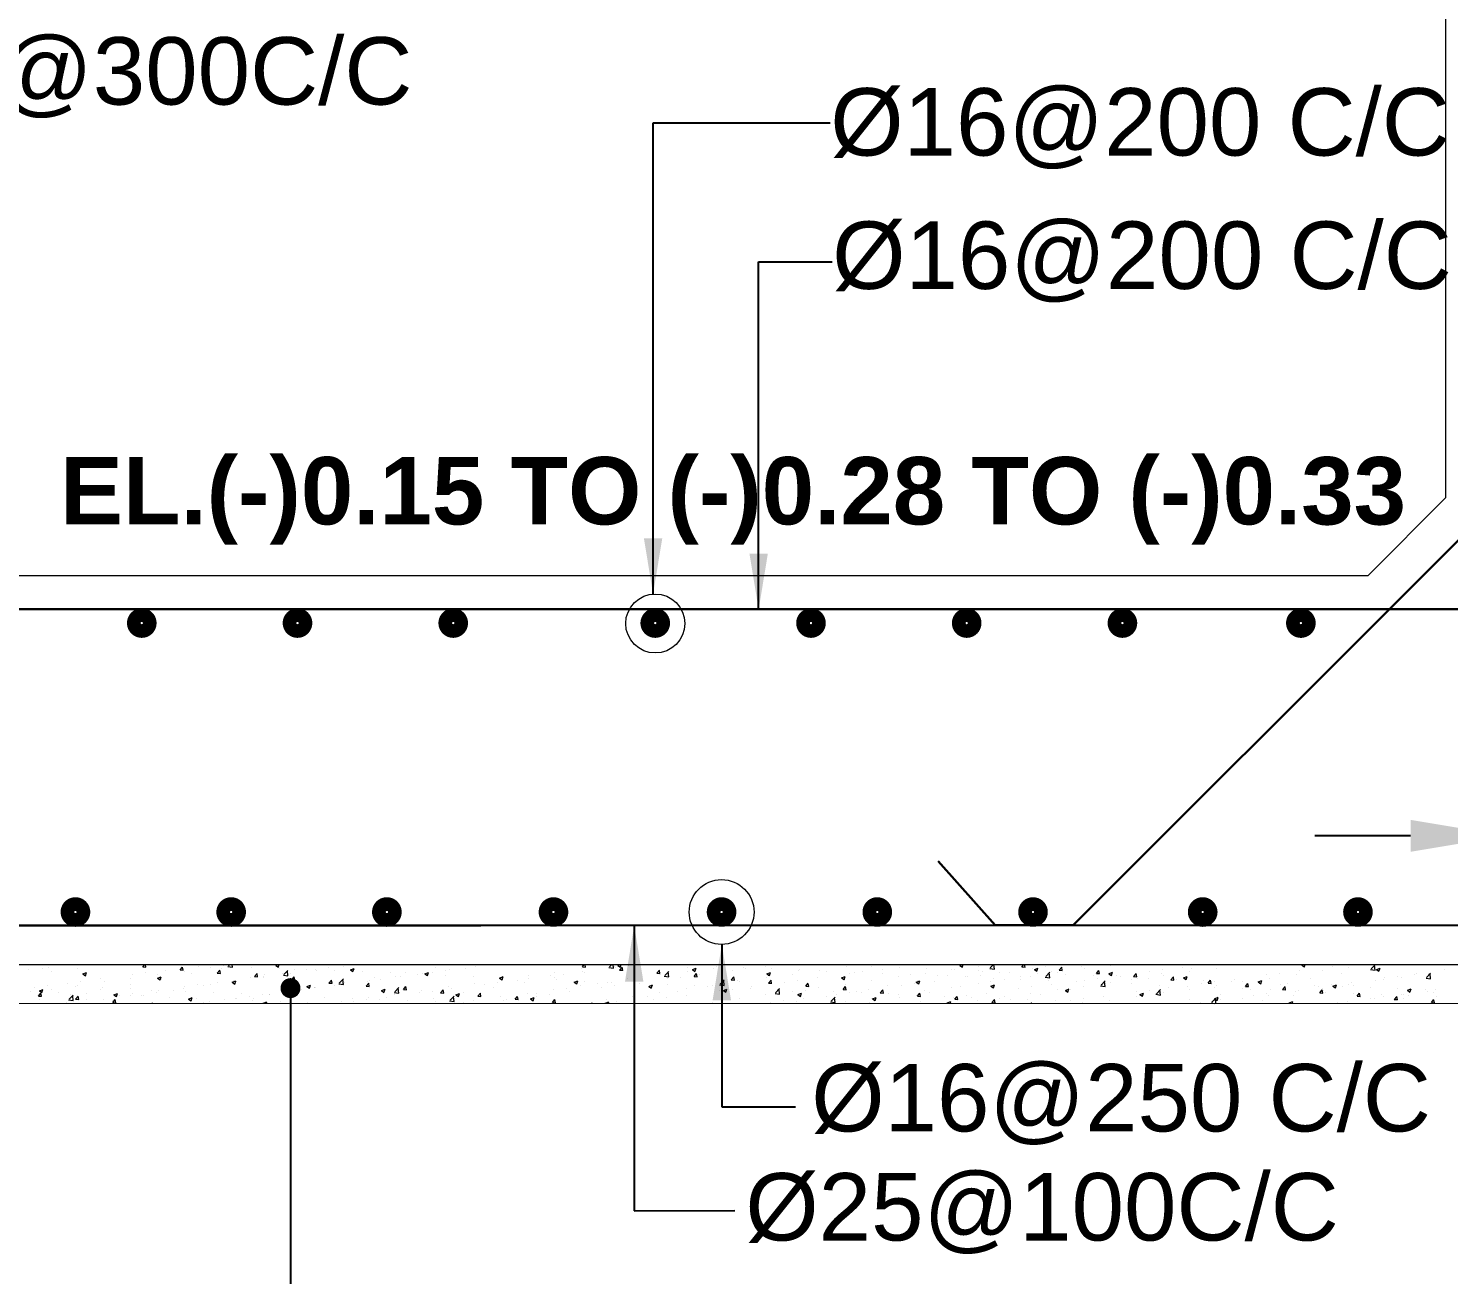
# Model space of a CAD drawing. Extents: x -358915 to 1258323, y -1667244 to -305611.
# Drawn here: x 708374 to 711931, y -1475985 to -1472863 of the extents above; entities that cross this region are included whole.
import ezdxf

# ---------------------------------------------------------------- set-up
doc = ezdxf.new("R2010")
doc.units = 0
doc.header["$LTSCALE"] = 300
doc.header["$MEASUREMENT"] = 0
doc.layers.get('DEFPOINTS').update_dxf_attribs({"linetype": 'CONTINUOUS'})
doc.layers.add('Dim', color=7, linetype='CONTINUOUS', lineweight=9)
doc.layers.add('ROD', color=1, linetype='CONTINUOUS', lineweight=30)
doc.layers.add('LINE', color=7, linetype='CONTINUOUS')
doc.layers.add('TXT', color=7, linetype='CONTINUOUS')
doc.styles.add('Arial', font='arial.ttf')
doc.styles.add('DIM', font='isocp3.shx')
doc.styles.add('dimText', font='ARIALN.TTF')
doc.dimstyles.new('dim n_120', dxfattribs={"dimtxt": 240, "dimasz": 240, "dimexe": 240, "dimexo": 150, "dimgap": 100, "dimtad": 2, "dimdec": 0, "dimzin": 0, "dimdsep": 46, "dimtxsty": 'DIM', "dimcen": 350, "dimclrd": 5, "dimclre": 5, "dimclrt": 7, "dimadec": 0, "dimazin": 0, "dimtfac": 1, "dimtdec": 0, "dimtmove": 0, "dimatfit": 3, "dimfxl": 240, "dimfxlon": 1, "dimtolj": 1, "dimtzin": 0, "dimarcsym": 0})
doc.dimstyles.new('dim_70', dxfattribs={"dimtxt": 140, "dimasz": 140, "dimexe": 70, "dimexo": 40, "dimgap": 50, "dimtad": 1, "dimdec": 0, "dimzin": 0, "dimdsep": 46, "dimtxsty": 'Arial', "dimcen": 0.09, "dimclrd": 5, "dimclre": 5, "dimclrt": 7, "dimadec": 0, "dimazin": 0, "dimtfac": 1, "dimtdec": 0, "dimtmove": 0, "dimatfit": 3, "dimfxl": 1, "dimtolj": 1, "dimtzin": 0, "dimarcsym": 0})

# ---------------------------------------------------------------- blocks, each defined once
blk = doc.blocks.new('*D1416')
at = {"layer": 'DEFPOINTS', "color": 0, "ltscale": 50}
for p in [(712466.1, -1474885.9), (712076.1, -1475002.5), (712466.1, -1475002.5)]:
    blk.add_point(p, dxfattribs=at)
at = {"layer": 'Dim', "color": 5, "lineweight": -2, "ltscale": 50}
for p, q in [((712076.1, -1474885.9), (712076.1, -1474645.9)), ((712466.1, -1474885.9), (712466.1, -1474645.9)), ((711836.1, -1474885.9), (711596.1, -1474885.9)), ((712076.1, -1474885.9), (712466.1, -1474885.9)), ((712706.1, -1474885.9), (712946.1, -1474885.9))]:
    blk.add_line(p, q, dxfattribs=at)
at = {"layer": 'Dim', "color": 5, "ltscale": 50}
for points in [[(711836.1, -1474845.9), (711836.1, -1474925.9), (712076.1, -1474885.9)], [(712706.1, -1474845.9), (712706.1, -1474925.9), (712466.1, -1474885.9)]]:
    blk.add_solid(points, dxfattribs=at)
at = {"layer": 'Dim', "color": 7, "ltscale": 50, "insert": (712250.1, -1474659), "char_height": 240, "attachment_point": 5, "style": 'dimText'}
blk.add_mtext('\\A1;300', dxfattribs=at)

msp = doc.modelspace()

# ---------------------------------------------------------------- linework, layer by layer
at = {"layer": 'Dim', "color": 2, "ltscale": 50}
for p, q in [((708375.2, -1475221.3, 0), (708375.2, -1475221.3, 0)), ((708408.6, -1475219.5, 0), (708408.6, -1475219.5, 0)), ((708424.5, -1475214.8, 0), (708424.5, -1475214.8, 0)), ((708432.9, -1475226.8, 0), (708432.9, -1475226.8, 0)), ((708498.6, -1475218.5, 0), (708498.6, -1475218.5, 0)), ((708511.1, -1475232.1, 0), (708520.2, -1475228.6, 0)), ((708511.1, -1475232.1, 0), (708517.6, -1475236.5, 0)), ((708517.5, -1475236.5, 0), (708520.2, -1475228.7, 0)), ((708566.1, -1475208.7, 0), (708566.1, -1475208.7, 0)), ((708636.3, -1475233.7, 0), (708636.3, -1475233.7, 0)), ((708661, -1475214, 0), (708665.7, -1475208.3, 0)), ((708661, -1475214, 0), (708668.8, -1475214.6, 0)), ((708668.7, -1475214.7, 0), (708667.6, -1475208.3, 0)), ((708668.8, -1475229.4, 0), (708668.8, -1475229.4, 0)), ((708696.9, -1475234.5, 0), (708696.9, -1475234.5, 0)), ((708697.9, -1475242.6, 0), (708707, -1475239.1, 0)), ((708704.4, -1475246.9, 0), (708707, -1475239.1, 0)), ((708718, -1475222.9, 0), (708718, -1475222.9, 0)), ((708754.2, -1475222.1, 0), (708760.5, -1475214.7, 0)), ((708754.2, -1475222.1, 0), (708762, -1475222.8, 0)), ((708762, -1475222.8, 0), (708760.5, -1475214.7, 0)), ((708764.5, -1475224.8, 0), (708764.5, -1475224.8, 0)), ((708782.3, -1475232, 0), (708782.3, -1475232, 0)), ((708794.3, -1475208.8, 0), (708794.3, -1475208.8, 0)), ((708800.1, -1475212.1, 0), (708800.1, -1475212.1, 0)), ((708831.2, -1475215.6, 0), (708831.2, -1475215.6, 0)), ((708847.5, -1475230.3, 0), (708853.7, -1475222.8, 0)), ((708847.5, -1475230.3, 0), (708855.2, -1475231, 0)), ((708855.2, -1475231, 0), (708853.7, -1475222.9, 0)), ((708858.1, -1475218.9, 0), (708858.1, -1475218.9, 0)), ((708863.7, -1475211.8, 0), (708863.7, -1475211.8, 0)), ((708874.2, -1475213.5, 0), (708885.7, -1475215.3, 0)), ((708875.6, -1475212, 0), (708879.2, -1475208.3, 0)), ((708885.7, -1475215.3, 0), (708884.9, -1475208.3, 0)), ((708929.8, -1475241.8, 0), (708929.8, -1475241.8, 0)), ((708933.1, -1475214.7, 0), (708933.1, -1475214.7, 0)), ((708940.7, -1475238.4, 0), (708947, -1475231, 0)), ((708940.7, -1475238.4, 0), (708948.5, -1475239.1, 0)), ((708948.5, -1475239.2, 0), (708947, -1475231, 0)), ((708962.4, -1475237.5, 0), (708962.4, -1475237.5, 0)), ((708962.8, -1475240.8, 0), (708962.8, -1475240.8, 0)), ((708965.1, -1475234.5, 0), (708965.1, -1475234.5, 0)), ((708994, -1475211, 0), (709001, -1475208.3, 0)), ((708994, -1475211, 0), (709000.4, -1475215.4, 0)), ((709000.4, -1475215.4, 0), (709002.8, -1475208.3, 0)), ((709002.5, -1475217.6, 0), (709002.5, -1475217.6, 0)), ((709011.6, -1475231, 0), (709011.6, -1475231, 0)), ((709012.9, -1475235.1, 0), (709024.5, -1475236.8, 0)), ((709014.4, -1475233.5, 0), (709024.5, -1475223, 0)), ((709024.5, -1475236.8, 0), (709023, -1475224.5, 0)), ((709029.6, -1475231.7, 0), (709029.6, -1475231.7, 0)), ((709034, -1475246.6, 0), (709040.2, -1475239.1, 0)), ((709041.7, -1475247.3, 0), (709040.2, -1475239.2, 0)), ((709040.9, -1475221.5, 0), (709040.9, -1475221.5, 0)), ((709071.9, -1475220.6, 0), (709071.9, -1475220.6, 0)), ((709093.7, -1475220.2, 0), (709093.7, -1475220.2, 0)), ((709095.2, -1475223.4, 0), (709095.2, -1475223.4, 0)), ((709116.7, -1475208.5, 0), (709116.7, -1475208.5, 0)), ((709126.3, -1475216, 0), (709126.3, -1475216, 0)), ((709141.3, -1475223.5, 0), (709141.3, -1475223.5, 0)), ((709162.8, -1475213.6, 0), (709162.8, -1475213.6, 0)), ((709175.5, -1475209.5, 0), (709175.5, -1475209.5, 0)), ((709180.8, -1475221.4, 0), (709189.9, -1475218, 0)), ((709180.8, -1475221.4, 0), (709187.3, -1475225.8, 0)), ((709187.2, -1475225.8, 0), (709189.9, -1475218, 0)), ((709210.7, -1475226.4, 0), (709210.7, -1475226.4, 0)), ((709242.1, -1475240.9, 0), (709242.1, -1475240.9, 0)), ((709280.1, -1475229.3, 0), (709280.1, -1475229.3, 0)), ((709293.6, -1475239.4, 0), (709293.6, -1475239.4, 0)), ((709305.2, -1475239.2, 0), (709305.2, -1475239.2, 0)), ((709318, -1475227.9, 0), (709318, -1475227.9, 0)), ((709349.5, -1475232.3, 0), (709349.5, -1475232.3, 0)), ((709361.1, -1475229.7, 0), (709361.1, -1475229.7, 0)), ((709367.6, -1475231.9, 0), (709376.7, -1475228.4, 0)), ((709367.6, -1475231.9, 0), (709374.1, -1475236.2, 0)), ((709374.1, -1475236.2, 0), (709376.7, -1475228.4, 0)), ((709387.3, -1475228.4, 0), (709387.3, -1475228.4, 0)), ((709393.8, -1475214.9, 0), (709393.8, -1475214.9, 0)), ((709418.9, -1475235.2, 0), (709418.9, -1475235.2, 0)), ((709419.8, -1475224.1, 0), (709419.8, -1475224.1, 0)), ((709427.8, -1475220.5, 0), (709427.8, -1475220.5, 0)), ((709469.1, -1475217.6, 0), (709469.1, -1475217.6, 0)), ((709488.3, -1475238.1, 0), (709488.3, -1475238.1, 0)), ((709493.5, -1475212.2, 0), (709493.5, -1475212.2, 0)), ((709554.5, -1475242.3, 0), (709563.6, -1475238.8, 0)), ((709557.7, -1475241.1, 0), (709557.7, -1475241.1, 0)), ((709560.9, -1475246.6, 0), (709563.5, -1475238.8, 0)), ((709626.2, -1475236.6, 0), (709626.2, -1475236.6, 0)), ((709680.8, -1475236.5, 0), (709680.8, -1475236.5, 0)), ((709691.7, -1475240.4, 0), (709691.7, -1475240.4, 0)), ((709691.9, -1475228.2, 0), (709691.9, -1475228.2, 0)), ((709713.4, -1475232.2, 0), (709713.4, -1475232.2, 0)), ((709759.4, -1475218.5, 0), (709759.4, -1475218.5, 0)), ((709761.9, -1475214.1, 0), (709766.7, -1475208.3, 0)), ((709761.9, -1475214.1, 0), (709769.6, -1475214.7, 0)), ((709762.6, -1475225.7, 0), (709762.6, -1475225.7, 0)), ((709767.5, -1475227.4, 0), (709767.5, -1475227.4, 0)), ((709769.6, -1475214.8, 0), (709768.4, -1475208.3, 0)), ((709826.1, -1475209.3, 0), (709826.1, -1475209.3, 0)), ((709828.1, -1475216, 0), (709839.7, -1475217.8, 0)), ((709829.6, -1475214.5, 0), (709835.5, -1475208.3, 0)), ((709839.7, -1475217.8, 0), (709838.6, -1475208.3, 0)), ((709843.3, -1475214.4, 0), (709843.3, -1475214.4, 0)), ((709844.7, -1475214.9, 0), (709844.7, -1475214.9, 0)), ((709850.5, -1475210.8, 0), (709856.8, -1475208.3, 0)), ((709850.5, -1475210.8, 0), (709857, -1475215.1, 0)), ((709855.1, -1475222.2, 0), (709861.4, -1475214.8, 0)), ((709855.1, -1475222.2, 0), (709862.9, -1475222.9, 0)), ((709856.9, -1475215.1, 0), (709859.2, -1475208.3, 0)), ((709862.9, -1475223, 0), (709861.4, -1475214.8, 0)), ((709877.3, -1475210.6, 0), (709877.3, -1475210.6, 0)), ((709948.4, -1475230.4, 0), (709954.6, -1475222.9, 0)), ((709948.4, -1475230.4, 0), (709956.1, -1475231.1, 0)), ((709950.3, -1475229.9, 0), (709950.3, -1475229.9, 0)), ((709956.1, -1475231.1, 0), (709954.6, -1475223, 0)), ((709957.7, -1475234.5, 0), (709957.7, -1475234.5, 0)), ((709966.9, -1475237.5, 0), (709978.4, -1475239.3, 0)), ((709968.3, -1475236, 0), (709978.4, -1475225.5, 0)), ((709978.4, -1475239.3, 0), (709977, -1475226.9, 0)), ((710006.9, -1475240.3, 0), (710006.9, -1475240.3, 0)), ((710024.5, -1475225.4, 0), (710024.5, -1475225.4, 0)), ((710026.1, -1475216.9, 0), (710026.1, -1475216.9, 0)), ((710027.4, -1475210.1, 0), (710027.4, -1475210.1, 0)), ((710037.3, -1475221.2, 0), (710046.4, -1475217.7, 0)), ((710037.3, -1475221.2, 0), (710043.8, -1475225.5, 0)), ((710041.6, -1475238.5, 0), (710047.9, -1475231.1, 0)), ((710041.6, -1475238.5, 0), (710049.4, -1475239.2, 0)), ((710043.8, -1475225.5, 0), (710046.4, -1475217.7, 0)), ((710049.3, -1475239.3, 0), (710047.8, -1475231.1, 0)), ((710056.2, -1475233.8, 0), (710056.2, -1475233.8, 0)), ((710090.1, -1475217.1, 0), (710090.1, -1475217.1, 0)), ((710096.8, -1475213, 0), (710096.8, -1475213, 0)), ((710134.8, -1475246.7, 0), (710141.1, -1475239.2, 0)), ((710138.3, -1475223, 0), (710138.3, -1475223, 0)), ((710142.6, -1475247.4, 0), (710141.1, -1475239.3, 0)), ((710166.1, -1475215.9, 0), (710166.1, -1475215.9, 0)), ((710170.8, -1475218.7, 0), (710170.8, -1475218.7, 0)), ((710220.1, -1475212.3, 0), (710220.1, -1475212.3, 0)), ((710222.8, -1475241.4, 0), (710222.8, -1475241.4, 0)), ((710224.2, -1475231.6, 0), (710233.3, -1475228.1, 0)), ((710224.2, -1475231.6, 0), (710230.6, -1475235.9, 0)), ((710227.3, -1475236.4, 0), (710227.3, -1475236.4, 0)), ((710230.6, -1475235.9, 0), (710233.2, -1475228.1, 0)), ((710235.5, -1475218.8, 0), (710235.5, -1475218.8, 0)), ((710288.5, -1475233.1, 0), (710288.5, -1475233.1, 0)), ((710303.2, -1475223.4, 0), (710303.2, -1475223.4, 0)), ((710304.9, -1475221.8, 0), (710304.9, -1475221.8, 0)), ((710349.7, -1475242, 0), (710349.7, -1475242, 0)), ((710356, -1475223.4, 0), (710356, -1475223.4, 0)), ((710374.3, -1475224.7, 0), (710374.3, -1475224.7, 0)), ((710379, -1475210.3, 0), (710379, -1475210.3, 0)), ((710411, -1475242, 0), (710420.1, -1475238.5, 0)), ((710411, -1475242, 0), (710417.5, -1475246.3, 0)), ((710416.3, -1475210.2, 0), (710416.3, -1475210.2, 0)), ((710417.4, -1475246.4, 0), (710420.1, -1475238.5, 0)), ((710422.8, -1475214.2, 0), (710422.8, -1475214.2, 0)), ((710431.8, -1475231.2, 0), (710431.8, -1475231.2, 0)), ((710443.7, -1475227.6, 0), (710443.7, -1475227.6, 0)), ((710464.4, -1475226.9, 0), (710464.4, -1475226.9, 0)), ((710485.7, -1475213.1, 0), (710485.7, -1475213.1, 0)), ((710513.1, -1475230.6, 0), (710513.1, -1475230.6, 0)), ((710513.6, -1475220.4, 0), (710513.6, -1475220.4, 0)), ((710554.4, -1475239.4, 0), (710554.4, -1475239.4, 0)), ((710555.1, -1475216, 0), (710555.1, -1475216, 0)), ((710582.5, -1475233.5, 0), (710582.5, -1475233.5, 0)), ((710595.7, -1475209.6, 0), (710595.7, -1475209.6, 0)), ((710621.1, -1475230.3, 0), (710621.1, -1475230.3, 0)), ((710624.5, -1475219, 0), (710624.5, -1475219, 0)), ((710651.9, -1475236.4, 0), (710651.9, -1475236.4, 0)), ((710676.9, -1475235.9, 0), (710676.9, -1475235.9, 0)), ((710686.8, -1475222, 0), (710686.8, -1475222, 0)), ((710693.9, -1475221.9, 0), (710693.9, -1475221.9, 0)), ((710707.1, -1475210.5, 0), (710712.6, -1475208.3, 0)), ((710707.1, -1475210.5, 0), (710713.5, -1475214.8, 0)), ((710713.5, -1475214.8, 0), (710715.7, -1475208.3, 0)), ((710721.3, -1475239.4, 0), (710721.3, -1475239.4, 0)), ((710725.4, -1475239.3, 0), (710725.4, -1475239.3, 0)), ((710752.7, -1475222.8, 0), (710752.7, -1475222.8, 0)), ((710754.3, -1475212.2, 0), (710754.3, -1475212.2, 0)), ((710757.9, -1475235, 0), (710757.9, -1475235, 0)), ((710763.3, -1475224.8, 0), (710763.3, -1475224.8, 0)), ((710782.1, -1475218.5, 0), (710793.6, -1475220.3, 0)), ((710783.5, -1475217, 0), (710791.8, -1475208.3, 0)), ((710793.6, -1475220.2, 0), (710792.2, -1475208.3, 0)), ((710807.2, -1475228.5, 0), (710807.2, -1475228.5, 0)), ((710828.5, -1475209.8, 0), (710828.5, -1475209.8, 0)), ((710832.7, -1475227.8, 0), (710832.7, -1475227.8, 0)), ((710859.6, -1475238.4, 0), (710859.6, -1475238.4, 0)), ((710862.8, -1475214.2, 0), (710867.7, -1475208.3, 0)), ((710862.8, -1475214.2, 0), (710870.5, -1475214.9, 0)), ((710870.5, -1475214.9, 0), (710869.3, -1475208.3, 0)), ((710885.1, -1475238, 0), (710885.1, -1475238, 0)), ((710889.3, -1475217.7, 0), (710889.3, -1475217.7, 0)), ((710893.9, -1475220.9, 0), (710903, -1475217.4, 0)), ((710893.9, -1475220.9, 0), (710900.3, -1475225.2, 0)), ((710900.3, -1475225.2, 0), (710902.9, -1475217.4, 0)), ((710902.1, -1475230.7, 0), (710902.1, -1475230.7, 0)), ((710920.8, -1475240, 0), (710932.4, -1475241.8, 0)), ((710921.8, -1475213.4, 0), (710921.8, -1475213.4, 0)), ((710922.3, -1475238.5, 0), (710932.4, -1475227.9, 0)), ((710932.4, -1475241.8, 0), (710930.9, -1475229.4, 0)), ((710935.5, -1475225.4, 0), (710935.5, -1475225.4, 0)), ((710952.6, -1475228.3, 0), (710952.6, -1475228.3, 0)), ((710956, -1475222.3, 0), (710962.3, -1475214.9, 0)), ((710956, -1475222.3, 0), (710963.8, -1475223, 0)), ((710963.7, -1475223.1, 0), (710962.2, -1475214.9, 0)), ((710971.5, -1475233.6, 0), (710971.5, -1475233.6, 0)), ((711011.3, -1475212.3, 0), (711011.3, -1475212.3, 0)), ((711019.4, -1475219.1, 0), (711019.4, -1475219.1, 0)), ((711040.9, -1475236.6, 0), (711040.9, -1475236.6, 0)), ((711049.2, -1475230.5, 0), (711055.5, -1475223, 0)), ((711049.2, -1475230.5, 0), (711057, -1475231.2, 0)), ((711057, -1475231.2, 0), (711055.5, -1475223.1, 0)), ((711080.7, -1475231.3, 0), (711089.8, -1475227.8, 0)), ((711080.7, -1475231.3, 0), (711087.2, -1475235.7, 0)), ((711085.1, -1475210.8, 0), (711085.1, -1475210.8, 0)), ((711087.1, -1475235.7, 0), (711089.8, -1475227.8, 0)), ((711100.7, -1475236.6, 0), (711100.7, -1475236.6, 0)), ((711110.3, -1475239.5, 0), (711110.3, -1475239.5, 0)), ((711142.5, -1475238.7, 0), (711148.8, -1475231.2, 0)), ((711142.5, -1475238.7, 0), (711150.3, -1475239.3, 0)), ((711150.2, -1475239.4, 0), (711148.7, -1475231.2, 0)), ((711182.8, -1475225.8, 0), (711182.8, -1475225.8, 0)), ((711212.6, -1475231.8, 0), (711212.6, -1475231.8, 0)), ((711215.4, -1475221.5, 0), (711215.4, -1475221.5, 0)), ((711217.7, -1475235.2, 0), (711217.7, -1475235.2, 0)), ((711235.7, -1475246.8, 0), (711242, -1475239.3, 0)), ((711243.5, -1475247.5, 0), (711242, -1475239.4, 0)), ((711264.6, -1475215.1, 0), (711264.6, -1475215.1, 0)), ((711267.5, -1475241.7, 0), (711276.6, -1475238.2, 0)), ((711267.5, -1475241.7, 0), (711274, -1475246.1, 0)), ((711274, -1475246.1, 0), (711276.6, -1475238.2, 0)), ((711283.4, -1475226.8, 0), (711283.4, -1475226.8, 0)), ((711288.4, -1475218.8, 0), (711288.4, -1475218.8, 0)), ((711350.9, -1475217.1, 0), (711350.9, -1475217.1, 0)), ((711476.4, -1475233.9, 0), (711476.4, -1475233.9, 0)), ((711509, -1475229.7, 0), (711509, -1475229.7, 0)), ((711549.3, -1475233.1, 0), (711549.3, -1475233.1, 0)), ((711558.2, -1475223.2, 0), (711558.2, -1475223.2, 0)), ((711563.6, -1475210.2, 0), (711568.4, -1475208.3, 0)), ((711563.6, -1475210.2, 0), (711570.1, -1475214.5, 0)), ((711570, -1475214.6, 0), (711572.1, -1475208.3, 0)), ((711616, -1475224, 0), (711616, -1475224, 0)), ((711640.3, -1475212.4, 0), (711640.3, -1475212.4, 0)), ((711662.1, -1475231.3, 0), (711662.1, -1475231.3, 0)), ((711681.7, -1475215.7, 0), (711681.7, -1475215.7, 0)), ((711736, -1475220.9, 0), (711747.6, -1475222.7, 0)), ((711737.5, -1475219.4, 0), (711747.6, -1475208.9, 0)), ((711737.9, -1475218.3, 0), (711737.9, -1475218.3, 0)), ((711747.6, -1475222.7, 0), (711746.1, -1475210.4, 0)), ((711750.4, -1475220.6, 0), (711759.5, -1475217.1, 0)), ((711750.4, -1475220.6, 0), (711756.9, -1475225, 0)), ((711756.8, -1475225, 0), (711759.5, -1475217.1, 0)), ((711770, -1475242.1, 0), (711770, -1475242.1, 0)), ((711802.5, -1475237.8, 0), (711802.5, -1475237.8, 0)), ((711814.4, -1475240, 0), (711814.4, -1475240, 0)), ((711844.8, -1475233.8, 0), (711844.8, -1475233.8, 0)), ((711851.8, -1475231.3, 0), (711851.8, -1475231.3, 0)), ((711876.2, -1475241, 0), (711886.3, -1475230.4, 0)), ((711880, -1475231.7, 0), (711880, -1475231.7, 0)), ((711886.3, -1475244.2, 0), (711884.9, -1475231.9, 0)), ((711920.7, -1475220.8, 0), (711920.7, -1475220.8, 0)), ((708380, -1475275.1, 0), (708380, -1475275.1, 0)), ((708390.3, -1475266.1, 0), (708390.3, -1475266.1, 0)), ((708401.9, -1475274.1, 0), (708411, -1475270.6, 0)), ((708401.9, -1475274.1, 0), (708408.3, -1475278.4, 0)), ((708408.3, -1475278.4, 0), (708410.9, -1475270.6, 0)), ((708422, -1475260.6, 0), (708422, -1475260.6, 0)), ((708431.4, -1475270.1, 0), (708431.4, -1475270.1, 0)), ((708472.4, -1475255.3, 0), (708472.4, -1475255.3, 0)), ((708491.4, -1475263.5, 0), (708491.4, -1475263.5, 0)), ((708497, -1475261.7, 0), (708497, -1475261.7, 0)), ((708504.9, -1475251, 0), (708504.9, -1475251, 0)), ((708554.2, -1475244.5, 0), (708554.2, -1475244.5, 0)), ((708554.8, -1475271, 0), (708554.8, -1475271, 0)), ((708560.8, -1475266.5, 0), (708560.8, -1475266.5, 0)), ((708564.5, -1475252, 0), (708564.5, -1475252, 0)), ((708630.2, -1475269.4, 0), (708630.2, -1475269.4, 0)), ((708630.7, -1475258, 0), (708630.7, -1475258, 0)), ((708631.3, -1475242.8, 0), (708631.3, -1475242.8, 0)), ((708683.8, -1475274.2, 0), (708683.8, -1475274.2, 0)), ((708695.4, -1475277.8, 0), (708695.4, -1475277.8, 0)), ((708697.9, -1475242.6, 0), (708704.4, -1475246.9, 0)), ((708699.6, -1475272.3, 0), (708699.6, -1475272.3, 0)), ((708706.5, -1475245, 0), (708706.5, -1475245, 0)), ((708737.6, -1475273.5, 0), (708737.6, -1475273.5, 0)), ((708762.9, -1475268.1, 0), (708762.9, -1475268.1, 0)), ((708765.9, -1475263.4, 0), (708765.9, -1475263.4, 0)), ((708769, -1475275.3, 0), (708769, -1475275.3, 0)), ((708798.5, -1475259.1, 0), (708798.5, -1475259.1, 0)), ((708813.4, -1475260.5, 0), (708813.4, -1475260.5, 0)), ((708829.6, -1475258.9, 0), (708829.6, -1475258.9, 0)), ((708847.7, -1475252.6, 0), (708847.7, -1475252.6, 0)), ((708884.8, -1475253, 0), (708893.9, -1475249.5, 0)), ((708884.8, -1475253, 0), (708891.2, -1475257.3, 0)), ((708889.2, -1475247.5, 0), (708889.2, -1475247.5, 0)), ((708891.2, -1475257.3, 0), (708893.8, -1475249.5, 0)), ((708895.3, -1475250.6, 0), (708895.3, -1475250.6, 0)), ((709028, -1475275, 0), (709028, -1475275, 0)), ((709034, -1475246.6, 0), (709041.7, -1475247.3, 0)), ((709059.5, -1475271.5, 0), (709059.5, -1475271.5, 0)), ((709071.6, -1475263.4, 0), (709080.7, -1475259.9, 0)), ((709071.6, -1475263.4, 0), (709078, -1475267.7, 0)), ((709078, -1475267.7, 0), (709080.6, -1475259.9, 0)), ((709090.5, -1475267, 0), (709090.5, -1475267, 0)), ((709092.1, -1475267.2, 0), (709092.1, -1475267.2, 0)), ((709093.6, -1475266.6, 0), (709093.6, -1475266.6, 0)), ((709127.2, -1475254.8, 0), (709133.5, -1475247.3, 0)), ((709127.2, -1475254.8, 0), (709135, -1475255.4, 0)), ((709134.9, -1475255.5, 0), (709133.4, -1475247.3, 0)), ((709141.3, -1475260.7, 0), (709141.3, -1475260.7, 0)), ((709151.7, -1475256.6, 0), (709163.2, -1475258.4, 0)), ((709153.1, -1475255.1, 0), (709163.2, -1475244.5, 0)), ((709161.2, -1475256.9, 0), (709161.2, -1475256.9, 0)), ((709163.2, -1475258.3, 0), (709161.8, -1475246, 0)), ((709166.3, -1475253.9, 0), (709166.3, -1475253.9, 0)), ((709220.4, -1475262.9, 0), (709226.7, -1475255.4, 0)), ((709220.4, -1475262.9, 0), (709228.2, -1475263.6, 0)), ((709223.4, -1475249.9, 0), (709223.4, -1475249.9, 0)), ((709228.2, -1475263.6, 0), (709226.7, -1475255.5, 0)), ((709227.9, -1475247.7, 0), (709227.9, -1475247.7, 0)), ((709255.9, -1475245.7, 0), (709255.9, -1475245.7, 0)), ((709258.4, -1475273.8, 0), (709267.5, -1475270.3, 0)), ((709258.4, -1475273.8, 0), (709264.9, -1475278.1, 0)), ((709264.8, -1475278.2, 0), (709267.5, -1475270.3, 0)), ((709291.8, -1475276.6, 0), (709302, -1475266, 0)), ((709301.9, -1475279.9, 0), (709300.5, -1475267.5, 0)), ((709313.7, -1475271.1, 0), (709320, -1475263.6, 0)), ((709313.7, -1475271.1, 0), (709321.5, -1475271.7, 0)), ((709321.4, -1475271.8, 0), (709319.9, -1475263.6, 0)), ((709359.5, -1475272.9, 0), (709359.5, -1475272.9, 0)), ((709385.6, -1475275.4, 0), (709385.6, -1475275.4, 0)), ((709406.9, -1475279.2, 0), (709413.2, -1475271.8, 0)), ((709414.7, -1475279.9, 0), (709413.2, -1475271.8, 0)), ((709426.3, -1475263.8, 0), (709426.3, -1475263.8, 0)), ((709434.9, -1475268.9, 0), (709434.9, -1475268.9, 0)), ((709491.9, -1475255.5, 0), (709491.9, -1475255.5, 0)), ((709517, -1475258.1, 0), (709517, -1475258.1, 0)), ((709540, -1475266.4, 0), (709540, -1475266.4, 0)), ((709549.5, -1475253.8, 0), (709549.5, -1475253.8, 0)), ((709554.5, -1475242.3, 0), (709560.9, -1475246.6, 0)), ((709559.5, -1475245.7, 0), (709559.5, -1475245.7, 0)), ((709598.7, -1475247.3, 0), (709598.7, -1475247.3, 0)), ((709615.9, -1475253.4, 0), (709615.9, -1475253.4, 0)), ((709627.1, -1475244, 0), (709627.1, -1475244, 0)), ((709690.3, -1475271.5, 0), (709690.3, -1475271.5, 0)), ((709696.5, -1475246.9, 0), (709696.5, -1475246.9, 0)), ((709722.8, -1475269, 0), (709722.8, -1475269, 0)), ((709728.4, -1475277, 0), (709728.4, -1475277, 0)), ((709741.3, -1475252.7, 0), (709750.4, -1475249.2, 0)), ((709741.3, -1475252.7, 0), (709747.8, -1475257, 0)), ((709747.7, -1475257, 0), (709750.4, -1475249.2, 0)), ((709757.8, -1475261.8, 0), (709757.8, -1475261.8, 0)), ((709765.9, -1475249.9, 0), (709765.9, -1475249.9, 0)), ((709798.6, -1475255.9, 0), (709798.6, -1475255.9, 0)), ((709810.5, -1475266.2, 0), (709810.5, -1475266.2, 0)), ((709824.5, -1475252.6, 0), (709824.5, -1475252.6, 0)), ((709835.3, -1475252.8, 0), (709835.3, -1475252.8, 0)), ((709843.1, -1475261.9, 0), (709843.1, -1475261.9, 0)), ((709874.4, -1475242.9, 0), (709874.4, -1475242.9, 0)), ((709890.2, -1475244.3, 0), (709890.2, -1475244.3, 0)), ((709892.3, -1475255.4, 0), (709892.3, -1475255.4, 0)), ((709904.7, -1475255.7, 0), (709904.7, -1475255.7, 0)), ((709928.1, -1475263.1, 0), (709937.2, -1475259.6, 0)), ((709928.1, -1475263.1, 0), (709934.6, -1475267.5, 0)), ((709934.5, -1475267.5, 0), (709937.2, -1475259.6, 0)), ((709974.1, -1475258.7, 0), (709974.1, -1475258.7, 0)), ((709974.4, -1475244.6, 0), (709974.4, -1475244.6, 0)), ((709999.9, -1475275.4, 0), (709999.9, -1475275.4, 0)), ((710022.9, -1475268.7, 0), (710022.9, -1475268.7, 0)), ((710043.5, -1475261.6, 0), (710043.5, -1475261.6, 0)), ((710075.7, -1475262.4, 0), (710075.7, -1475262.4, 0)), ((710088.6, -1475260.3, 0), (710088.6, -1475260.3, 0)), ((710104.1, -1475274.3, 0), (710104.1, -1475274.3, 0)), ((710105.6, -1475259, 0), (710117.2, -1475260.8, 0)), ((710107.1, -1475257.5, 0), (710117.2, -1475247, 0)), ((710112.9, -1475264.5, 0), (710112.9, -1475264.5, 0)), ((710114.9, -1475273.5, 0), (710124, -1475270, 0)), ((710114.9, -1475273.5, 0), (710121.4, -1475277.9, 0)), ((710117.2, -1475260.8, 0), (710115.7, -1475248.5, 0)), ((710121.4, -1475277.9, 0), (710124, -1475270, 0)), ((710134.8, -1475246.7, 0), (710142.6, -1475247.4, 0)), ((710136.6, -1475270, 0), (710136.6, -1475270, 0)), ((710151.5, -1475249.4, 0), (710151.5, -1475249.4, 0)), ((710156.1, -1475250.6, 0), (710156.1, -1475250.6, 0)), ((710182.3, -1475267.5, 0), (710182.3, -1475267.5, 0)), ((710185.9, -1475263.5, 0), (710185.9, -1475263.5, 0)), ((710228.1, -1475254.9, 0), (710234.4, -1475247.4, 0)), ((710228.1, -1475254.9, 0), (710235.9, -1475255.5, 0)), ((710235.8, -1475255.6, 0), (710234.3, -1475247.4, 0)), ((710245.8, -1475279.1, 0), (710255.9, -1475268.5, 0)), ((710251.7, -1475270.4, 0), (710251.7, -1475270.4, 0)), ((710255.9, -1475282.3, 0), (710254.5, -1475270, 0)), ((710268, -1475252.7, 0), (710268, -1475252.7, 0)), ((710286.9, -1475276.4, 0), (710286.9, -1475276.4, 0)), ((710300.5, -1475248.4, 0), (710300.5, -1475248.4, 0)), ((710321.1, -1475273.3, 0), (710321.1, -1475273.3, 0)), ((710321.3, -1475263, 0), (710327.6, -1475255.5, 0)), ((710321.3, -1475263, 0), (710329.1, -1475263.7, 0)), ((710329.1, -1475263.7, 0), (710327.6, -1475255.6, 0)), ((710354.4, -1475266.6, 0), (710354.4, -1475266.6, 0)), ((710390.5, -1475276.3, 0), (710390.5, -1475276.3, 0)), ((710414.6, -1475271.2, 0), (710420.8, -1475263.7, 0)), ((710414.6, -1475271.2, 0), (710422.3, -1475271.9, 0)), ((710422.3, -1475271.9, 0), (710420.8, -1475263.8, 0)), ((710421.2, -1475257.5, 0), (710421.2, -1475257.5, 0)), ((710449.4, -1475274.9, 0), (710449.4, -1475274.9, 0)), ((710479.4, -1475271.7, 0), (710479.4, -1475271.7, 0)), ((710486.8, -1475249.2, 0), (710486.8, -1475249.2, 0)), ((710507.8, -1475279.3, 0), (710514.1, -1475271.9, 0)), ((710515.6, -1475280.1, 0), (710514.1, -1475271.9, 0)), ((710525.2, -1475261.9, 0), (710525.2, -1475261.9, 0)), ((710561.5, -1475260.9, 0), (710561.5, -1475260.9, 0)), ((710594.1, -1475256.6, 0), (710594.1, -1475256.6, 0)), ((710597.8, -1475252.4, 0), (710606.9, -1475248.9, 0)), ((710597.8, -1475252.4, 0), (710604.3, -1475256.8, 0)), ((710601.1, -1475248.9, 0), (710601.1, -1475248.9, 0)), ((710604.3, -1475256.8, 0), (710606.9, -1475248.9, 0)), ((710619.5, -1475273.5, 0), (710619.5, -1475273.5, 0)), ((710632.2, -1475277.4, 0), (710632.2, -1475277.4, 0)), ((710643.3, -1475250.1, 0), (710643.3, -1475250.1, 0)), ((710685.2, -1475265.2, 0), (710685.2, -1475265.2, 0)), ((710708, -1475264.4, 0), (710708, -1475264.4, 0)), ((710752.7, -1475255.5, 0), (710752.7, -1475255.5, 0)), ((710783.8, -1475251.4, 0), (710783.8, -1475251.4, 0)), ((710784.7, -1475262.8, 0), (710793.8, -1475259.3, 0)), ((710784.7, -1475262.8, 0), (710791.1, -1475267.2, 0)), ((710790.7, -1475242.3, 0), (710790.7, -1475242.3, 0)), ((710791.1, -1475267.2, 0), (710793.7, -1475259.3, 0)), ((710819.5, -1475246.3, 0), (710819.5, -1475246.3, 0)), ((710855.1, -1475269, 0), (710855.1, -1475269, 0)), ((710860.1, -1475245.2, 0), (710860.1, -1475245.2, 0)), ((710887.6, -1475264.7, 0), (710887.6, -1475264.7, 0)), ((710929.5, -1475248.2, 0), (710929.5, -1475248.2, 0)), ((710936.9, -1475258.2, 0), (710936.9, -1475258.2, 0)), ((710951.1, -1475271.5, 0), (710951.1, -1475271.5, 0)), ((710971.5, -1475273.2, 0), (710980.6, -1475269.7, 0)), ((710971.5, -1475273.2, 0), (710977.9, -1475277.6, 0)), ((710977.9, -1475277.6, 0), (710980.5, -1475269.7, 0)), ((710985.1, -1475270.9, 0), (710985.1, -1475270.9, 0)), ((710998.9, -1475251.1, 0), (710998.9, -1475251.1, 0)), ((711017.8, -1475262.4, 0), (711017.8, -1475262.4, 0)), ((711019, -1475247.4, 0), (711019, -1475247.4, 0)), ((711051.5, -1475243.1, 0), (711051.5, -1475243.1, 0)), ((711059.6, -1475261.5, 0), (711071.1, -1475263.3, 0)), ((711060.9, -1475257.8, 0), (711060.9, -1475257.8, 0)), ((711061, -1475260, 0), (711071.1, -1475249.4, 0)), ((711068.3, -1475254, 0), (711068.3, -1475254, 0)), ((711071.1, -1475263.3, 0), (711069.7, -1475250.9, 0)), ((711083.5, -1475254.1, 0), (711083.5, -1475254.1, 0)), ((711136.7, -1475244.8, 0), (711136.7, -1475244.8, 0)), ((711137.7, -1475257, 0), (711137.7, -1475257, 0)), ((711148.6, -1475277.1, 0), (711148.6, -1475277.1, 0)), ((711151, -1475244.3, 0), (711151, -1475244.3, 0)), ((711179.7, -1475242.4, 0), (711179.7, -1475242.4, 0)), ((711181.2, -1475272.8, 0), (711181.2, -1475272.8, 0)), ((711199.7, -1475281.5, 0), (711209.9, -1475271, 0)), ((711207.1, -1475259.9, 0), (711207.1, -1475259.9, 0)), ((711209.8, -1475284.8, 0), (711208.4, -1475272.5, 0)), ((711230.4, -1475266.3, 0), (711230.4, -1475266.3, 0)), ((711235.7, -1475246.8, 0), (711243.5, -1475247.5, 0)), ((711249.1, -1475245.4, 0), (711249.1, -1475245.4, 0)), ((711276.5, -1475262.8, 0), (711276.5, -1475262.8, 0)), ((711281.8, -1475270.1, 0), (711281.8, -1475270.1, 0)), ((711312.5, -1475255.5, 0), (711312.5, -1475255.5, 0)), ((711318.5, -1475248.3, 0), (711318.5, -1475248.3, 0)), ((711329, -1475255, 0), (711335.2, -1475247.5, 0)), ((711329, -1475255, 0), (711336.8, -1475255.6, 0)), ((711336.7, -1475255.7, 0), (711335.2, -1475247.5, 0)), ((711345.1, -1475251.2, 0), (711345.1, -1475251.2, 0)), ((711345.9, -1475265.8, 0), (711345.9, -1475265.8, 0)), ((711349.3, -1475260.4, 0), (711349.3, -1475260.4, 0)), ((711387.9, -1475251.2, 0), (711387.9, -1475251.2, 0)), ((711394.3, -1475244.8, 0), (711394.3, -1475244.8, 0)), ((711415.3, -1475268.7, 0), (711415.3, -1475268.7, 0)), ((711416.1, -1475251.2, 0), (711416.1, -1475251.2, 0)), ((711422.2, -1475263.1, 0), (711428.5, -1475255.7, 0)), ((711422.2, -1475263.1, 0), (711430, -1475263.8, 0)), ((711430, -1475263.8, 0), (711428.5, -1475255.7, 0)), ((711434.6, -1475270.3, 0), (711434.6, -1475270.3, 0)), ((711454.4, -1475252.1, 0), (711463.5, -1475248.6, 0)), ((711454.4, -1475252.1, 0), (711460.8, -1475256.5, 0)), ((711457.3, -1475254.2, 0), (711457.3, -1475254.2, 0)), ((711460.8, -1475256.5, 0), (711463.4, -1475248.6, 0)), ((711481.8, -1475242.9, 0), (711481.8, -1475242.9, 0)), ((711484.7, -1475271.6, 0), (711484.7, -1475271.6, 0)), ((711510.4, -1475257.3, 0), (711510.4, -1475257.3, 0)), ((711515.5, -1475271.3, 0), (711521.7, -1475263.8, 0)), ((711515.5, -1475271.3, 0), (711523.2, -1475272, 0)), ((711523.2, -1475272, 0), (711521.7, -1475263.9, 0)), ((711524, -1475274.5, 0), (711524, -1475274.5, 0)), ((711526.7, -1475257.1, 0), (711526.7, -1475257.1, 0)), ((711547.7, -1475276.4, 0), (711547.7, -1475276.4, 0)), ((711554.1, -1475274.6, 0), (711554.1, -1475274.6, 0)), ((711586.3, -1475244.3, 0), (711586.3, -1475244.3, 0)), ((711596.1, -1475260, 0), (711596.1, -1475260, 0)), ((711606.1, -1475263.6, 0), (711606.1, -1475263.6, 0)), ((711608.7, -1475279.4, 0), (711615, -1475272, 0)), ((711614.4, -1475267.3, 0), (711614.4, -1475267.3, 0)), ((711616.5, -1475280.2, 0), (711614.9, -1475272, 0)), ((711617.4, -1475272.9, 0), (711617.4, -1475272.9, 0)), ((711623.5, -1475277.5, 0), (711623.5, -1475277.5, 0)), ((711638.6, -1475259.4, 0), (711638.6, -1475259.4, 0)), ((711641.2, -1475262.5, 0), (711650.3, -1475259, 0)), ((711641.2, -1475262.5, 0), (711647.7, -1475266.9, 0)), ((711647.6, -1475266.9, 0), (711650.3, -1475259, 0)), ((711665.5, -1475263, 0), (711665.5, -1475263, 0)), ((711680.1, -1475258.9, 0), (711680.1, -1475258.9, 0)), ((711687.9, -1475252.9, 0), (711687.9, -1475252.9, 0)), ((711693.2, -1475259.8, 0), (711693.2, -1475259.8, 0)), ((711734.9, -1475265.9, 0), (711734.9, -1475265.9, 0)), ((711747.6, -1475249.2, 0), (711747.6, -1475249.2, 0)), ((711769, -1475246.8, 0), (711769, -1475246.8, 0)), ((711804.3, -1475268.8, 0), (711804.3, -1475268.8, 0)), ((711828, -1475272.9, 0), (711837.1, -1475269.4, 0)), ((711828, -1475272.9, 0), (711834.5, -1475277.3, 0)), ((711834.4, -1475277.3, 0), (711837.1, -1475269.4, 0)), ((711873.7, -1475271.8, 0), (711873.7, -1475271.8, 0)), ((711874.8, -1475242.5, 0), (711886.3, -1475244.3, 0)), ((711878.5, -1475275, 0), (711878.5, -1475275, 0)), ((711899.7, -1475271.8, 0), (711899.7, -1475271.8, 0)), ((708399.3, -1475287.3, 0), (708405.6, -1475279.8, 0)), ((708399.3, -1475287.3, 0), (708407.1, -1475288, 0)), ((708403.2, -1475297, 0), (708403.2, -1475297, 0)), ((708407, -1475288, 0), (708405.5, -1475279.8, 0)), ((708449.4, -1475278.1, 0), (708449.4, -1475278.1, 0)), ((708470.7, -1475302.3, 0), (708470.7, -1475302.3, 0)), ((708475.2, -1475297.1, 0), (708486.7, -1475298.9, 0)), ((708476.6, -1475295.6, 0), (708486.8, -1475285.1, 0)), ((708479, -1475284, 0), (708479, -1475284, 0)), ((708486.7, -1475298.9, 0), (708485.3, -1475286.6, 0)), ((708492.5, -1475295.4, 0), (708498.8, -1475288, 0)), ((708492.5, -1475295.4, 0), (708500.3, -1475296.1, 0)), ((708495.4, -1475305, 0), (708495.4, -1475305, 0)), ((708500.3, -1475296.2, 0), (708498.8, -1475288, 0)), ((708518.8, -1475281, 0), (708518.8, -1475281, 0)), ((708520, -1475295.8, 0), (708520, -1475295.8, 0)), ((708563, -1475295.3, 0), (708563, -1475295.3, 0)), ((708585.8, -1475303.6, 0), (708592, -1475296.1, 0)), ((708585.8, -1475303.6, 0), (708593.5, -1475304.3, 0)), ((708586, -1475299.5, 0), (708586, -1475299.5, 0)), ((708588.2, -1475283.9, 0), (708588.2, -1475283.9, 0)), ((708588.7, -1475284.5, 0), (708597.8, -1475281, 0)), ((708588.7, -1475284.5, 0), (708595.2, -1475288.8, 0)), ((708593.5, -1475304.3, 0), (708592, -1475296.2, 0)), ((708595.1, -1475288.8, 0), (708597.8, -1475281, 0)), ((708602.1, -1475285, 0), (708602.1, -1475285, 0)), ((708629.7, -1475286.1, 0), (708629.7, -1475286.1, 0)), ((708634.6, -1475280.7, 0), (708634.6, -1475280.7, 0)), ((708657.6, -1475286.9, 0), (708657.6, -1475286.9, 0)), ((708661.8, -1475286.5, 0), (708661.8, -1475286.5, 0)), ((708684, -1475305.8, 0), (708685.3, -1475304.3, 0)), ((708685.5, -1475305.8, 0), (708685.3, -1475304.3, 0)), ((708727, -1475289.8, 0), (708727, -1475289.8, 0)), ((708775.5, -1475294.9, 0), (708784.6, -1475291.4, 0)), ((708775.5, -1475294.9, 0), (708782, -1475299.3, 0)), ((708782, -1475299.3, 0), (708784.6, -1475291.4, 0)), ((708796.4, -1475292.7, 0), (708796.4, -1475292.7, 0)), ((708813.5, -1475303.9, 0), (708813.5, -1475303.9, 0)), ((708828.1, -1475302.2, 0), (708828.1, -1475302.2, 0)), ((708838.4, -1475278.2, 0), (708838.4, -1475278.2, 0)), ((708865.8, -1475295.6, 0), (708865.8, -1475295.6, 0)), ((708893.7, -1475293.9, 0), (708893.7, -1475293.9, 0)), ((708895.6, -1475293.1, 0), (708895.6, -1475293.1, 0)), ((708907.8, -1475281.1, 0), (708907.8, -1475281.1, 0)), ((708928.2, -1475288.8, 0), (708928.2, -1475288.8, 0)), ((708935.2, -1475298.6, 0), (708935.2, -1475298.6, 0)), ((708938.9, -1475293, 0), (708938.9, -1475293, 0)), ((708961.2, -1475284.1, 0), (708961.2, -1475284.1, 0)), ((708962.4, -1475305.3, 0), (708971.5, -1475301.8, 0)), ((708962.4, -1475305.3, 0), (708963.1, -1475305.8, 0)), ((708970.1, -1475305.8, 0), (708971.4, -1475301.8, 0)), ((708977.2, -1475284, 0), (708977.2, -1475284, 0)), ((708977.4, -1475282.3, 0), (708977.4, -1475282.3, 0)), ((709004.6, -1475301.5, 0), (709004.6, -1475301.5, 0)), ((709014.7, -1475280, 0), (709014.7, -1475280, 0)), ((709046.6, -1475287, 0), (709046.6, -1475287, 0)), ((709074, -1475304.4, 0), (709074, -1475304.4, 0)), ((709116, -1475289.9, 0), (709116, -1475289.9, 0)), ((709159.6, -1475300.2, 0), (709159.6, -1475300.2, 0)), ((709185.4, -1475292.8, 0), (709185.4, -1475292.8, 0)), ((709189.2, -1475301.2, 0), (709189.2, -1475301.2, 0)), ((709221.7, -1475296.9, 0), (709221.7, -1475296.9, 0)), ((709226.3, -1475291, 0), (709226.3, -1475291, 0)), ((709254.8, -1475295.8, 0), (709254.8, -1475295.8, 0)), ((709271, -1475290.4, 0), (709271, -1475290.4, 0)), ((709290.4, -1475278.1, 0), (709302, -1475279.9, 0)), ((709292, -1475282.7, 0), (709292, -1475282.7, 0)), ((709312.6, -1475305.5, 0), (709312.6, -1475305.5, 0)), ((709324.2, -1475298.7, 0), (709324.2, -1475298.7, 0)), ((709353.1, -1475279.6, 0), (709353.1, -1475279.6, 0)), ((709388.4, -1475292.5, 0), (709388.4, -1475292.5, 0)), ((709393.6, -1475301.6, 0), (709393.6, -1475301.6, 0)), ((709406.9, -1475279.2, 0), (709414.7, -1475279.9, 0)), ((709429.1, -1475299.6, 0), (709440.7, -1475301.4, 0)), ((709430.6, -1475298.1, 0), (709440.7, -1475287.5, 0)), ((709440.7, -1475301.4, 0), (709439.2, -1475289, 0)), ((709445.2, -1475284.2, 0), (709454.3, -1475280.7, 0)), ((709445.2, -1475284.2, 0), (709451.7, -1475288.6, 0)), ((709451.7, -1475288.6, 0), (709454.3, -1475280.7, 0)), ((709463, -1475304.6, 0), (709463, -1475304.6, 0)), ((709464.2, -1475279.5, 0), (709464.2, -1475279.5, 0)), ((709490.3, -1475298.7, 0), (709490.3, -1475298.7, 0)), ((709500.2, -1475287.4, 0), (709506.4, -1475279.9, 0)), ((709500.2, -1475287.4, 0), (709507.9, -1475288.1, 0)), ((709507.9, -1475288.1, 0), (709506.4, -1475280, 0)), ((709515.3, -1475305.1, 0), (709515.3, -1475305.1, 0)), ((709557.9, -1475289, 0), (709557.9, -1475289, 0)), ((709564.5, -1475298.6, 0), (709564.5, -1475298.6, 0)), ((709571.2, -1475295, 0), (709571.2, -1475295, 0)), ((709593.4, -1475295.5, 0), (709599.7, -1475288.1, 0)), ((709593.4, -1475295.5, 0), (709601.2, -1475296.2, 0)), ((709601.2, -1475296.3, 0), (709599.7, -1475288.1, 0)), ((709624.6, -1475279.8, 0), (709624.6, -1475279.8, 0)), ((709632.1, -1475294.6, 0), (709641.2, -1475291.1, 0)), ((709632.1, -1475294.6, 0), (709638.5, -1475299, 0)), ((709638.5, -1475299, 0), (709641.1, -1475291.1, 0)), ((709646.6, -1475287.8, 0), (709646.6, -1475287.8, 0)), ((709647, -1475282, 0), (709647, -1475282, 0)), ((709679.2, -1475283.5, 0), (709679.2, -1475283.5, 0)), ((709686.7, -1475303.7, 0), (709692.9, -1475296.2, 0)), ((709686.7, -1475303.7, 0), (709694.4, -1475304.4, 0)), ((709694.4, -1475304.4, 0), (709692.9, -1475296.3, 0)), ((709756.2, -1475305, 0), (709756.2, -1475305, 0)), ((709785, -1475305.8, 0), (709786.2, -1475304.4, 0)), ((709786.4, -1475305.8, 0), (709786.1, -1475304.4, 0)), ((709818.9, -1475305, 0), (709828, -1475301.5, 0)), ((709818.9, -1475305, 0), (709820.1, -1475305.8, 0)), ((709823, -1475295.9, 0), (709823, -1475295.9, 0)), ((709826.5, -1475305.8, 0), (709828, -1475301.5, 0)), ((709848.3, -1475301.4, 0), (709848.3, -1475301.4, 0)), ((709888.6, -1475287.6, 0), (709888.6, -1475287.6, 0)), ((709924.1, -1475288.4, 0), (709924.1, -1475288.4, 0)), ((709940.2, -1475295.9, 0), (709940.2, -1475295.9, 0)), ((709956.2, -1475277.8, 0), (709956.2, -1475277.8, 0)), ((709972.7, -1475291.6, 0), (709972.7, -1475291.6, 0)), ((710022, -1475285.1, 0), (710022, -1475285.1, 0)), ((710087, -1475303.6, 0), (710087, -1475303.6, 0)), ((710154.5, -1475293.9, 0), (710154.5, -1475293.9, 0)), ((710221.2, -1475284.7, 0), (710221.2, -1475284.7, 0)), ((710233.8, -1475304, 0), (710233.8, -1475304, 0)), ((710244.4, -1475280.6, 0), (710255.9, -1475282.4, 0)), ((710266.3, -1475299.7, 0), (710266.3, -1475299.7, 0)), ((710297.8, -1475300.9, 0), (710297.8, -1475300.9, 0)), ((710301.8, -1475283.9, 0), (710310.9, -1475280.4, 0)), ((710301.8, -1475283.9, 0), (710308.2, -1475288.3, 0)), ((710308.2, -1475288.3, 0), (710310.8, -1475280.4, 0)), ((710315.5, -1475293.2, 0), (710315.5, -1475293.2, 0)), ((710373.6, -1475287.9, 0), (710373.6, -1475287.9, 0)), ((710383.1, -1475302.1, 0), (710394.7, -1475303.9, 0)), ((710384.5, -1475300.6, 0), (710394.7, -1475290, 0)), ((710394.6, -1475303.8, 0), (710393.2, -1475291.5, 0)), ((710397.6, -1475282.4, 0), (710397.6, -1475282.4, 0)), ((710419.6, -1475300.8, 0), (710419.6, -1475300.8, 0)), ((710430.2, -1475278.1, 0), (710430.2, -1475278.1, 0)), ((710459.9, -1475279.2, 0), (710459.9, -1475279.2, 0)), ((710480.6, -1475303.4, 0), (710480.6, -1475303.4, 0)), ((710485.3, -1475292.5, 0), (710485.3, -1475292.5, 0)), ((710488.6, -1475294.3, 0), (710497.7, -1475290.8, 0)), ((710488.6, -1475294.3, 0), (710495.1, -1475298.7, 0)), ((710495, -1475298.7, 0), (710497.7, -1475290.8, 0)), ((710507.8, -1475279.3, 0), (710515.6, -1475280, 0)), ((710529.3, -1475282.1, 0), (710529.3, -1475282.1, 0)), ((710552.8, -1475282.7, 0), (710552.8, -1475282.7, 0)), ((710556.4, -1475290.4, 0), (710556.4, -1475290.4, 0)), ((710598.7, -1475285.1, 0), (710598.7, -1475285.1, 0)), ((710601.1, -1475287.5, 0), (710607.3, -1475280, 0)), ((710601.1, -1475287.5, 0), (710608.8, -1475288.2, 0)), ((710608.8, -1475288.2, 0), (710607.3, -1475280.1, 0)), ((710609.1, -1475301.4, 0), (710609.1, -1475301.4, 0)), ((710668, -1475288, 0), (710668, -1475288, 0)), ((710675.4, -1475304.7, 0), (710684.5, -1475301.2, 0)), ((710675.4, -1475304.7, 0), (710677, -1475305.8, 0)), ((710683, -1475305.8, 0), (710684.5, -1475301.2, 0)), ((710691.2, -1475290.6, 0), (710691.2, -1475290.6, 0)), ((710694.3, -1475295.6, 0), (710700.6, -1475288.2, 0)), ((710694.3, -1475295.6, 0), (710702.1, -1475296.3, 0)), ((710702.1, -1475296.4, 0), (710700.5, -1475288.2, 0)), ((710723.7, -1475286.3, 0), (710723.7, -1475286.3, 0)), ((710737.4, -1475290.9, 0), (710737.4, -1475290.9, 0)), ((710751.1, -1475298.8, 0), (710751.1, -1475298.8, 0)), ((710773, -1475279.8, 0), (710773, -1475279.8, 0)), ((710787.6, -1475303.8, 0), (710793.8, -1475296.3, 0)), ((710787.6, -1475303.8, 0), (710795.3, -1475304.5, 0)), ((710795.3, -1475304.5, 0), (710793.8, -1475296.4, 0)), ((710806.8, -1475293.9, 0), (710806.8, -1475293.9, 0)), ((710817.9, -1475289.6, 0), (710817.9, -1475289.6, 0)), ((710833.5, -1475296.9, 0), (710833.5, -1475296.9, 0)), ((710876.2, -1475296.8, 0), (710876.2, -1475296.8, 0)), ((710883.5, -1475281.3, 0), (710883.5, -1475281.3, 0)), ((710885.9, -1475305.8, 0), (710887.1, -1475304.5, 0)), ((710887.3, -1475305.8, 0), (710887, -1475304.5, 0)), ((710909.3, -1475283.9, 0), (710909.3, -1475283.9, 0)), ((710945.6, -1475299.7, 0), (710945.6, -1475299.7, 0)), ((710984.8, -1475298.7, 0), (710984.8, -1475298.7, 0)), ((711015, -1475302.7, 0), (711015, -1475302.7, 0)), ((711016.2, -1475305.7, 0), (711016.2, -1475305.7, 0)), ((711017.3, -1475294.4, 0), (711017.3, -1475294.4, 0)), ((711066.5, -1475287.9, 0), (711066.5, -1475287.9, 0)), ((711081.9, -1475297.3, 0), (711081.9, -1475297.3, 0)), ((711084.4, -1475305.6, 0), (711084.4, -1475305.6, 0)), ((711149.4, -1475287.6, 0), (711149.4, -1475287.6, 0)), ((711158.3, -1475283.6, 0), (711167.4, -1475280.1, 0)), ((711158.3, -1475283.6, 0), (711164.8, -1475288, 0)), ((711164.7, -1475288, 0), (711167.4, -1475280.1, 0)), ((711198.3, -1475283, 0), (711209.9, -1475284.8, 0)), ((711216.2, -1475278.4, 0), (711216.2, -1475278.4, 0)), ((711283, -1475296.4, 0), (711283, -1475296.4, 0)), ((711310.9, -1475302.5, 0), (711310.9, -1475302.5, 0)), ((711337, -1475304.5, 0), (711345.3, -1475305.8, 0)), ((711338.5, -1475303, 0), (711348.6, -1475292.5, 0)), ((711345.1, -1475294, 0), (711354.2, -1475290.5, 0)), ((711345.1, -1475294, 0), (711351.6, -1475298.4, 0)), ((711348.5, -1475305.8, 0), (711347.2, -1475294, 0)), ((711347.8, -1475303.6, 0), (711347.8, -1475303.6, 0)), ((711351.6, -1475298.4, 0), (711354.2, -1475290.6, 0)), ((711358.8, -1475283.4, 0), (711358.8, -1475283.4, 0)), ((711360.1, -1475296, 0), (711360.1, -1475296, 0)), ((711414.5, -1475294.5, 0), (711414.5, -1475294.5, 0)), ((711442.2, -1475285.2, 0), (711442.2, -1475285.2, 0)), ((711465.8, -1475298.9, 0), (711465.8, -1475298.9, 0)), ((711474.8, -1475280.9, 0), (711474.8, -1475280.9, 0)), ((711480.2, -1475286.2, 0), (711480.2, -1475286.2, 0)), ((711532, -1475304.5, 0), (711541.1, -1475301, 0)), ((711532, -1475304.5, 0), (711534, -1475305.8, 0)), ((711539.4, -1475305.8, 0), (711541, -1475301, 0)), ((711541.6, -1475285.9, 0), (711541.6, -1475285.9, 0)), ((711608.7, -1475279.4, 0), (711616.5, -1475280.1, 0)), ((711653.7, -1475304.2, 0), (711653.7, -1475304.2, 0)), ((711678.5, -1475302.2, 0), (711678.5, -1475302.2, 0)), ((711692.9, -1475280.4, 0), (711692.9, -1475280.4, 0)), ((711702, -1475287.6, 0), (711708.2, -1475280.1, 0)), ((711702, -1475287.6, 0), (711709.7, -1475288.3, 0)), ((711709.7, -1475288.3, 0), (711708.2, -1475280.2, 0)), ((711735.8, -1475293.3, 0), (711735.8, -1475293.3, 0)), ((711742.9, -1475305.3, 0), (711742.9, -1475305.3, 0)), ((711746, -1475292.5, 0), (711746, -1475292.5, 0)), ((711762.3, -1475283.4, 0), (711762.3, -1475283.4, 0)), ((711768.3, -1475289.1, 0), (711768.3, -1475289.1, 0)), ((711795.2, -1475295.8, 0), (711801.5, -1475288.3, 0)), ((711795.2, -1475295.8, 0), (711803, -1475296.4, 0)), ((711802.9, -1475296.5, 0), (711801.4, -1475288.3, 0)), ((711812.8, -1475283.3, 0), (711812.8, -1475283.3, 0)), ((711817.6, -1475282.6, 0), (711817.6, -1475282.6, 0)), ((711818.7, -1475292.3, 0), (711818.7, -1475292.3, 0)), ((711831.7, -1475286.3, 0), (711831.7, -1475286.3, 0)), ((711888.4, -1475303.9, 0), (711894.7, -1475296.4, 0)), ((711888.4, -1475303.9, 0), (711896.2, -1475304.6, 0)), ((711894.5, -1475279.3, 0), (711894.5, -1475279.3, 0)), ((711896.2, -1475304.6, 0), (711894.7, -1475296.5, 0)), ((711901.1, -1475289.2, 0), (711901.1, -1475289.2, 0))]:
    msp.add_line(p, q, dxfattribs=at)
at = {"layer": 'Dim'}
for centre, radius in [((709944.3, -1474353.9, 0), 73.9), ((710110.5, -1475076.8, 0), 81.2)]:
    msp.add_circle(centre, radius, dxfattribs=at)
at = {"layer": 'LINE', "lineweight": 18}
for p, q in [((711924.7, -1474038.5, 0), (711924.7, -1465718.5, 0)), ((711729.7, -1474233.5, 0), (711924.7, -1474038.5, 0)), ((707296.8, -1474233.5, 0), (711729.7, -1474233.5, 0)), ((711729.7, -1474233.5, 0), (711729.7, -1474233.5, 0)), ((706191.8, -1475208.5, 0), (712834.7, -1475207.9, 0)), ((706191.8, -1475306, 0), (712834.7, -1475305.4, 0))]:
    msp.add_line(p, q, dxfattribs=at)
at = {"layer": 'LINE', "lineweight": 18, "elevation": 0}
msp.add_lwpolyline([(706191.8, -1475208.5), (712834.7, -1475208.5)], dxfattribs=at)
at = {"layer": 'ROD'}
for p, q in [((709507.5, -1474318, 0), (706425.7, -1474318, 0)), ((709507.5, -1474318, 0), (712588, -1474318, 0)), ((709507.5, -1475111, 0), (706376.7, -1475109.1, 0)), ((712679.7, -1475109.1, 0), (709507.5, -1475111, 0))]:
    msp.add_line(p, q, dxfattribs=at)
at = {"layer": 'ROD', "elevation": 0}
for points in [[(710991, -1475110), (712698.7, -1473402.3)], [(710991, -1475110), (710796, -1475110), (710652.9, -1474949.7)]]:
    msp.add_lwpolyline(points, dxfattribs=at)
at = {"layer": 'ROD', "const_width": 39.9, "elevation": 0}
for points in [[(708642.1, -1474347.4, 1), (708674.6, -1474358.2, 1)], [(709032.1, -1474347.4, 1), (709064.6, -1474358.2, 1)], [(709454.6, -1474347.4, -1), (709422.1, -1474358.2, -1)], [(709928.1, -1474347.4, 1), (709960.6, -1474358.2, 1)], [(710350.6, -1474347.4, -1), (710318.1, -1474358.2, -1)], [(710740.6, -1474347.4, -1), (710708.1, -1474358.2, -1)], [(711098.1, -1474347.4, 1), (711130.6, -1474358.2, 1)], [(711545, -1474347.4, 1), (711577.6, -1474358.2, 1)], [(708508.5, -1475071.4, -1), (708475.9, -1475082.3, -1)], [(708865.9, -1475071.4, 1), (708898.5, -1475082.3, 1)], [(709288.5, -1475071.4, -1), (709255.9, -1475082.3, -1)], [(709673.2, -1475071.4, 1), (709705.7, -1475082.3, 1)], [(710094.2, -1475071.4, 1), (710126.7, -1475082.3, 1)], [(710484.2, -1475071.4, 1), (710516.7, -1475082.3, 1)], [(710516.7, -1475071.4, -1), (710484.2, -1475082.3, -1)], [(710874.2, -1475071.4, 1), (710906.7, -1475082.3, 1)], [(711299.1, -1475071.4, 1), (711331.7, -1475082.3, 1)], [(711688, -1475071.4, 1), (711720.5, -1475082.3, 1)]]:
    msp.add_lwpolyline(points, format="xyb", close=True, dxfattribs=at)

# ---------------------------------------------------------------- texts
at = {"layer": 'TXT', "color": 0, "char_height": 169, "attachment_point": 4, "style": 'Arial'}
for s, insert, width in [('%%C12@300C/C', (707849.9, -1472986.2, 0), 1753.522), ('%%C16@200 C/C', (710382.7, -1473113.9, 0), 1599.316), ('%%C16@200 C/C', (710387.5, -1473448, 0), 1753.522), ('%%C16@250 C/C', (710335.1, -1475559.1, 0), 2000.234), ('%%C25@100C/C', (710170, -1475832.4, 0), 2000.234)]:
    msp.add_mtext(s, dxfattribs=dict(at, insert=insert, width=width))
at = {"layer": 'TXT', "color": 6, "insert": (710139.2, -1474046.7, 0), "char_height": 169, "width": 3455.429, "attachment_point": 5, "style": 'Arial'}
msp.add_mtext('{\\fArial|b1|i0|c0|p34;EL.(-)0.15 TO (-)0.28 TO (-)0.33}', dxfattribs=at)

# ---------------------------------------------------------------- dimensions: what is measured, and where the dimension line sits
at = {"layer": 'Dim', "ltscale": 50}
dim = msp.add_linear_dim(base=(712466.1, -1474885.9, 0), p1=(712076.1, -1475002.5, 0), p2=(712466.1, -1475002.5, 0), angle=180, text='300', dimstyle='dim n_120', override={"dimgap": 10, "dimtxsty": 'dimText', "dimtmove": 2}, dxfattribs=at)
dim.commit()
dim.dimension.update_dxf_attribs({"geometry": '*D1416', "text_midpoint": (712250.1, -1474659, 0), "dimtype": 160})

# ---------------------------------------------------------------- leaders
at = {"layer": 'Dim'}
for points in [[(709938.9, -1474280.2, 0), (709938.9, -1473099.3, 0), (710382.3, -1473099.3, 0)], [(710203.3, -1474319, 0), (710203.3, -1473448, 0), (710387.5, -1473448, 0)], [(709891.6, -1475111, 0), (709891.6, -1475825.6, 0), (710143.5, -1475824.4, 0)], [(710111.1, -1475158, 0), (710111.1, -1475565.1, 0), (710295.3, -1475565.1, 0)]]:
    msp.add_leader(points, dimstyle='dim_70', dxfattribs=at)
at = {"layer": 'Dim', "ltscale": 50}
msp.add_leader([(709030.8, -1475267.5, 0), (709030.8, -1476307.3, 0), (709194.6, -1476307.3, 0)], dimstyle='dim_70', override={"dimasz": 50, "dimgap": 20, "dimtad": 0, "dimldrblk": 'Dot'}, dxfattribs=at)

doc.saveas('drawing.dxf')
